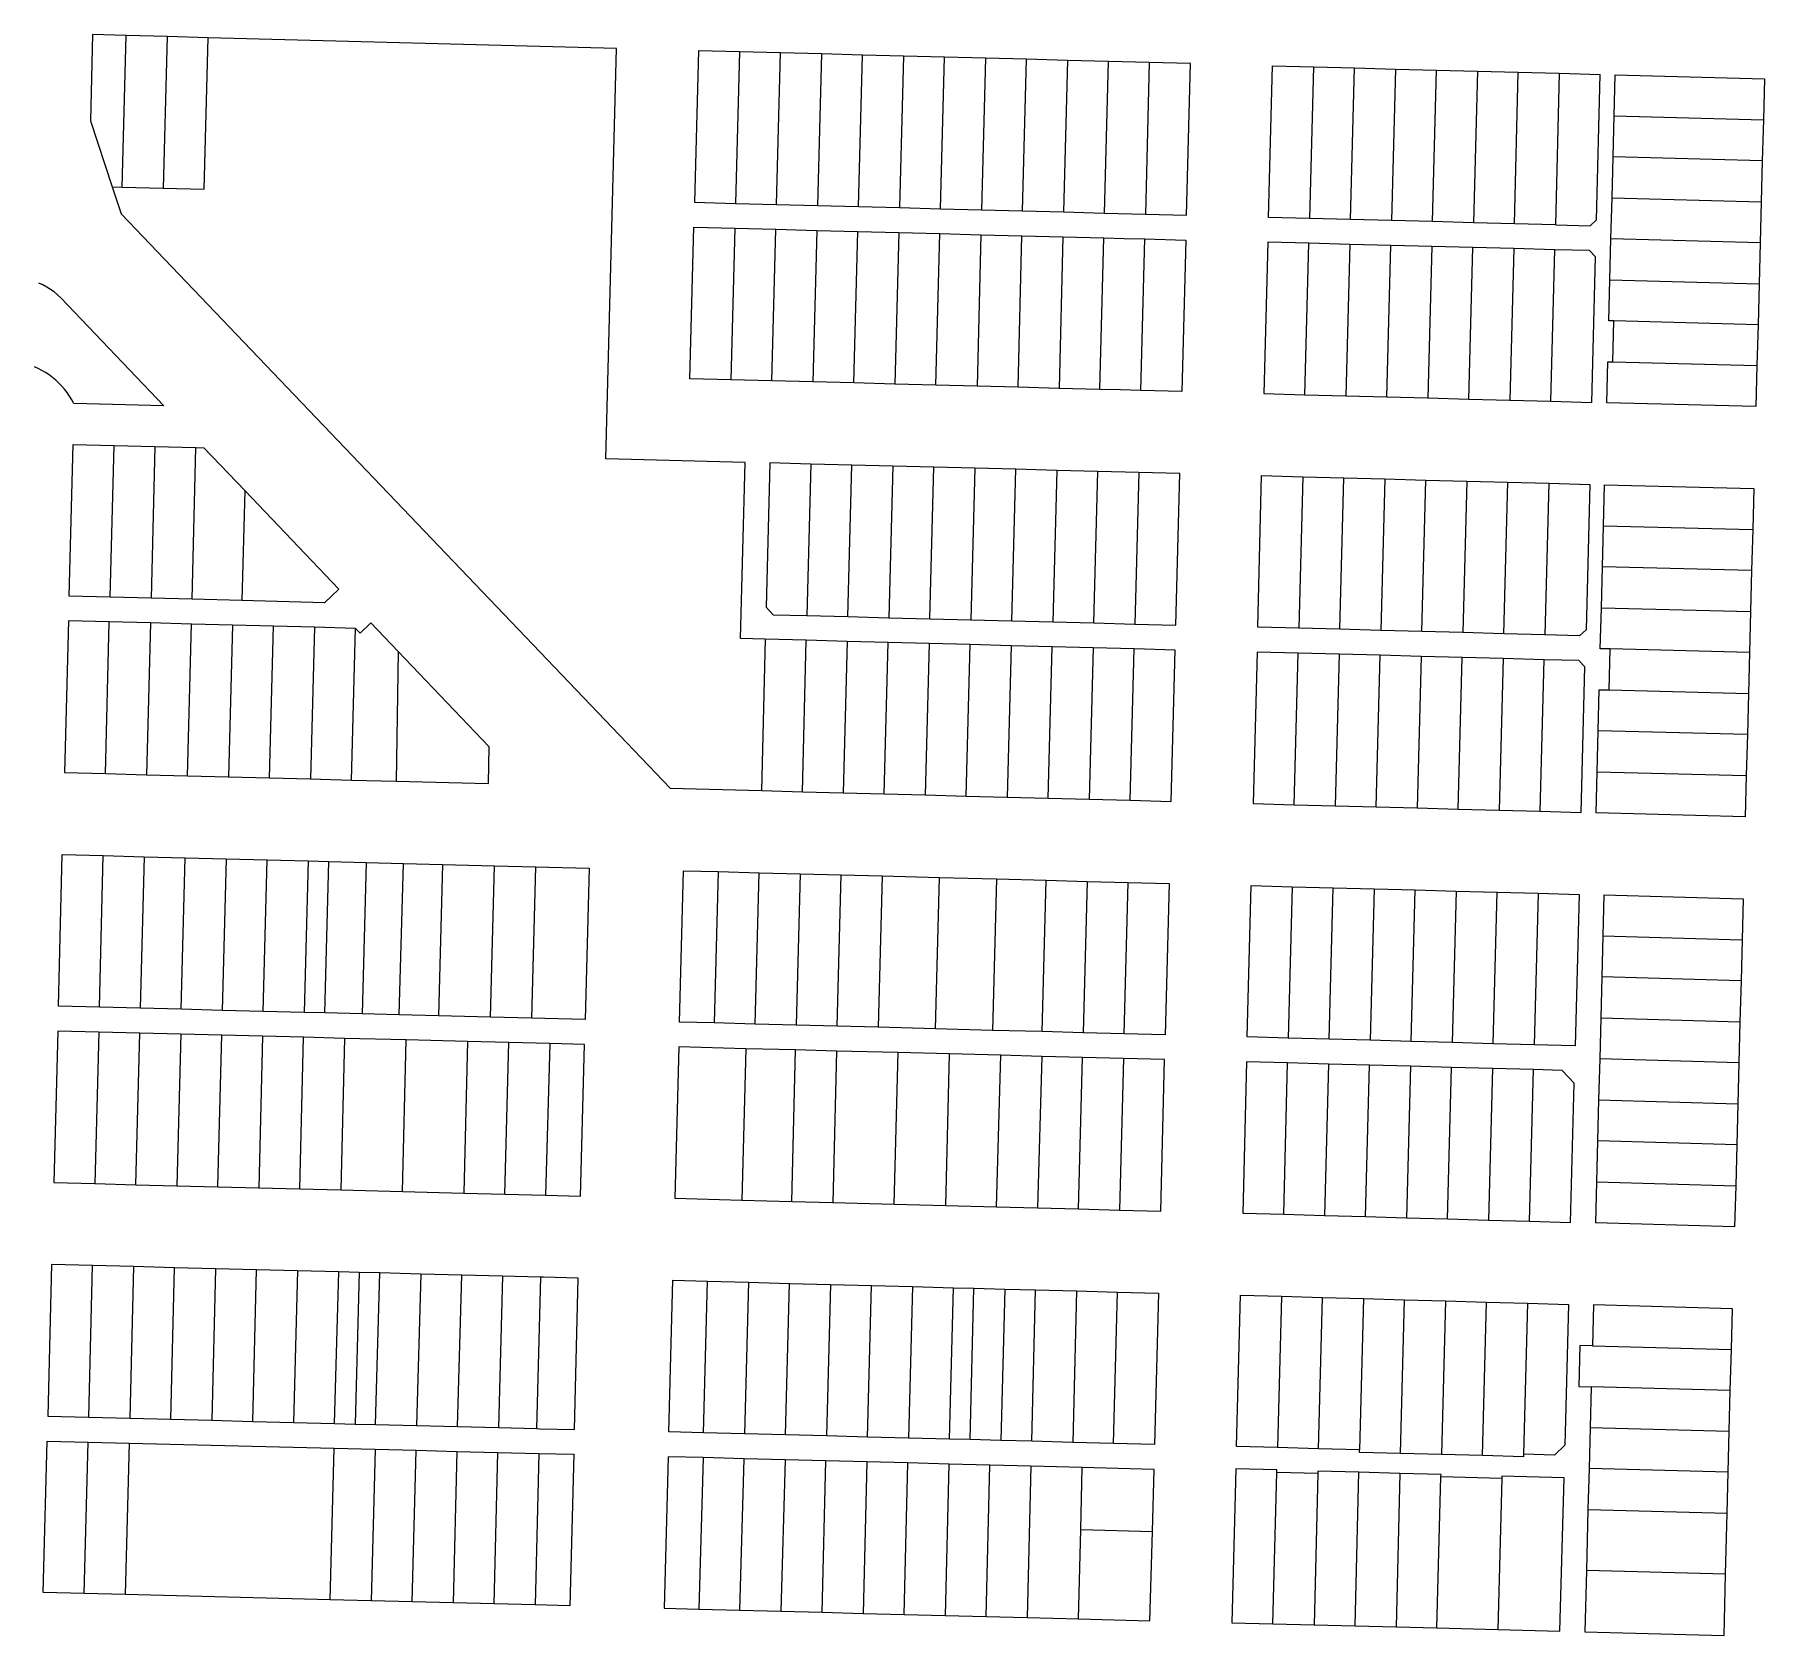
# Model space of a CAD drawing. Header units: inches. Extents: x 486468 to 494399, y 5455955 to 5460553.
# Drawn here: x 486467.9 to 486892.1, y 5456156.8 to 5456549.2 of the extents above; entities that cross this region are included whole.
import ezdxf

# ---------------------------------------------------------------- set-up
doc = ezdxf.new("R2010")
doc.units = ezdxf.units.IN
doc.header["$MEASUREMENT"] = 0
doc.layers.add('ParcelLines', color=10, linetype='Continuous')

msp = doc.modelspace()

# ---------------------------------------------------------------- linework, layer by layer
at = {"layer": 'ParcelLines', "color": 1}
for p, q in [((486482.122, 5456549.216), (486481.573, 5456528.115)), ((486490.373, 5456548.996), (486482.122, 5456549.216)), ((486489.373, 5456511.845), (486490.373, 5456548.996)), ((486500.423, 5456548.726), (486490.373, 5456548.996)), ((486510.474, 5456548.466), (486500.423, 5456548.726)), ((486509.475, 5456511.315), (486510.474, 5456548.466)), ((486610.624, 5456545.815), (486510.474, 5456548.466)), ((486608.025, 5456445.263), (486610.624, 5456545.815)), ((486630.722, 5456545.265), (486629.723, 5456508.115)), ((486640.772, 5456545.005), (486630.722, 5456545.265)), ((486650.821, 5456544.745), (486640.772, 5456545.005)), ((486649.872, 5456507.585), (486650.821, 5456544.745)), ((486660.87, 5456544.475), (486650.821, 5456544.745)), ((486670.92, 5456544.215), (486660.87, 5456544.475)), ((486669.97, 5456507.065), (486670.92, 5456544.215)), ((486680.969, 5456543.955), (486670.92, 5456544.215)), ((486691.018, 5456543.685), (486680.969, 5456543.955)), ((486701.068, 5456543.425), (486691.018, 5456543.685)), ((486711.117, 5456543.165), (486701.068, 5456543.425)), ((486710.168, 5456506.015), (486711.117, 5456543.165)), ((486721.166, 5456542.905), (486711.117, 5456543.165)), ((486731.216, 5456542.634), (486721.166, 5456542.905)), ((486741.265, 5456542.374), (486731.216, 5456542.634)), ((486751.364, 5456542.114), (486741.265, 5456542.374)), ((486750.365, 5456504.964), (486751.364, 5456542.114)), ((486770.464, 5456504.414), (486771.463, 5456541.564)), ((486771.463, 5456541.564), (486781.512, 5456541.304)), ((486781.512, 5456541.304), (486791.562, 5456541.044)), ((486791.562, 5456541.044), (486801.611, 5456540.774)), ((486801.611, 5456540.774), (486811.66, 5456540.514)), ((486810.711, 5456503.364), (486811.66, 5456540.514)), ((486811.66, 5456540.514), (486821.709, 5456540.254)), ((486821.709, 5456540.254), (486831.759, 5456539.984)), ((486831.759, 5456539.984), (486841.808, 5456539.724)), ((486841.808, 5456539.724), (486851.857, 5456539.464)), ((486850.958, 5456503.814), (486851.857, 5456539.464)), ((486855.247, 5456529.314), (486855.507, 5456539.364)), ((486855.507, 5456539.364), (486892.105, 5456538.413)), ((486892.105, 5456538.413), (486891.845, 5456528.363)), ((486481.573, 5456528.115), (486486.933, 5456511.915)), ((486854.998, 5456519.264), (486855.247, 5456529.314)), ((486891.845, 5456528.363), (486891.575, 5456518.313)), ((486854.738, 5456509.214), (486854.998, 5456519.264)), ((486891.575, 5456518.313), (486891.315, 5456508.263)), ((486486.933, 5456511.915), (486489.124, 5456505.315)), ((486486.933, 5456511.915), (486489.373, 5456511.845)), ((486489.373, 5456511.845), (486499.424, 5456511.585)), ((486499.424, 5456511.585), (486509.475, 5456511.315)), ((486629.723, 5456508.115), (486639.772, 5456507.855)), ((486639.772, 5456507.855), (486649.872, 5456507.585)), ((486649.872, 5456507.585), (486659.921, 5456507.325)), ((486659.921, 5456507.325), (486669.97, 5456507.065)), ((486669.97, 5456507.065), (486680.02, 5456506.805)), ((486680.02, 5456506.805), (486690.069, 5456506.535)), ((486854.478, 5456499.163), (486854.738, 5456509.214)), ((486891.315, 5456508.263), (486891.055, 5456498.213)), ((486489.124, 5456505.315), (486623.725, 5456364.462)), ((486690.069, 5456506.535), (486700.118, 5456506.275)), ((486700.118, 5456506.275), (486710.168, 5456506.015)), ((486710.168, 5456506.015), (486720.217, 5456505.755)), ((486720.217, 5456505.755), (486730.266, 5456505.484)), ((486730.266, 5456505.484), (486740.316, 5456505.224)), ((486740.316, 5456505.224), (486750.365, 5456504.964)), ((486780.513, 5456504.154), (486770.464, 5456504.414)), ((486790.562, 5456503.894), (486780.513, 5456504.154)), ((486800.661, 5456503.634), (486790.562, 5456503.894)), ((486810.711, 5456503.364), (486800.661, 5456503.634)), ((486820.76, 5456503.104), (486810.711, 5456503.364)), ((486830.809, 5456502.844), (486820.76, 5456503.104)), ((486840.859, 5456502.584), (486830.809, 5456502.844)), ((486840.859, 5456502.584), (486849.408, 5456502.364)), ((486850.958, 5456503.814), (486849.408, 5456502.364)), ((486628.624, 5456464.864), (486629.573, 5456502.015)), ((486629.573, 5456502.015), (486639.623, 5456501.755)), ((486639.623, 5456501.755), (486638.673, 5456464.604)), ((486639.623, 5456501.755), (486649.672, 5456501.485)), ((486649.672, 5456501.485), (486659.721, 5456501.225)), ((486659.721, 5456501.225), (486669.82, 5456500.965)), ((486668.821, 5456463.814), (486669.82, 5456500.965)), ((486669.82, 5456500.965), (486679.87, 5456500.705)), ((486679.87, 5456500.705), (486689.919, 5456500.435)), ((486688.92, 5456463.294), (486689.919, 5456500.435)), ((486689.919, 5456500.435), (486699.968, 5456500.175)), ((486699.968, 5456500.175), (486710.018, 5456499.915)), ((486709.068, 5456462.764), (486710.018, 5456499.915)), ((486710.018, 5456499.915), (486720.067, 5456499.655)), ((486720.067, 5456499.655), (486730.116, 5456499.384)), ((486740.166, 5456499.124), (486750.215, 5456498.864)), ((486750.215, 5456498.864), (486749.266, 5456461.713)), ((486770.314, 5456498.314), (486769.364, 5456461.213)), ((486780.363, 5456498.054), (486770.314, 5456498.314)), ((486854.218, 5456489.113), (486854.478, 5456499.163)), ((486779.414, 5456460.943), (486780.363, 5456498.054)), ((486790.412, 5456497.794), (486780.363, 5456498.054)), ((486790.412, 5456497.794), (486789.463, 5456460.673)), ((486800.462, 5456497.534), (486790.412, 5456497.794)), ((486799.512, 5456460.413), (486800.462, 5456497.534)), ((486810.561, 5456497.264), (486800.462, 5456497.534)), ((486810.561, 5456497.264), (486809.562, 5456460.143)), ((486820.61, 5456497.004), (486810.561, 5456497.264)), ((486819.611, 5456459.873), (486820.61, 5456497.004)), ((486830.66, 5456496.744), (486820.61, 5456497.004)), ((486840.709, 5456496.484), (486830.66, 5456496.744)), ((486849.208, 5456496.264), (486840.709, 5456496.484)), ((486850.708, 5456494.714), (486849.208, 5456496.264)), ((486849.809, 5456459.063), (486850.708, 5456494.714)), ((486891.055, 5456498.213), (486890.796, 5456488.163)), ((486853.958, 5456479.063), (486854.218, 5456489.113)), ((486854.218, 5456489.113), (486890.796, 5456488.163)), ((486890.796, 5456488.163), (486890.536, 5456478.113)), ((486474.323, 5456484.664), (486499.574, 5456458.214)), ((486855.208, 5456479.063), (486853.958, 5456479.063)), ((486854.908, 5456469.013), (486855.208, 5456479.063)), ((486890.536, 5456478.113), (486855.208, 5456479.063)), ((486890.536, 5456478.113), (486890.266, 5456468.063)), ((486853.458, 5456458.963), (486853.708, 5456469.013)), ((486853.708, 5456469.013), (486854.908, 5456469.013)), ((486638.673, 5456464.604), (486628.624, 5456464.864)), ((486648.723, 5456464.344), (486638.673, 5456464.604)), ((486890.266, 5456468.063), (486890.006, 5456458.013)), ((486658.772, 5456464.074), (486648.723, 5456464.344)), ((486668.821, 5456463.814), (486658.772, 5456464.074)), ((486678.871, 5456463.554), (486668.821, 5456463.814)), ((486688.92, 5456463.294), (486678.871, 5456463.554)), ((486699.019, 5456463.024), (486688.92, 5456463.294)), ((486709.068, 5456462.764), (486699.019, 5456463.024)), ((486719.118, 5456462.503), (486709.068, 5456462.764)), ((486729.167, 5456462.233), (486719.118, 5456462.503)), ((486749.266, 5456461.713), (486739.216, 5456461.973)), ((486769.364, 5456461.213), (486779.414, 5456460.943)), ((486779.414, 5456460.943), (486789.463, 5456460.673)), ((486789.463, 5456460.673), (486799.512, 5456460.413)), ((486799.512, 5456460.413), (486809.562, 5456460.143)), ((486809.562, 5456460.143), (486819.611, 5456459.873)), ((486499.574, 5456458.214), (486477.523, 5456458.814)), ((486819.611, 5456459.873), (486829.66, 5456459.603)), ((486829.66, 5456459.603), (486839.759, 5456459.333)), ((486839.759, 5456459.333), (486849.809, 5456459.063)), ((486890.006, 5456458.013), (486853.458, 5456458.963)), ((486476.374, 5456411.562), (486477.323, 5456448.763)), ((486477.323, 5456448.763), (486487.374, 5456448.493)), ((486487.374, 5456448.493), (486497.424, 5456448.224)), ((486497.424, 5456448.224), (486507.475, 5456447.964)), ((486507.475, 5456447.964), (486509.425, 5456447.914)), ((486509.425, 5456447.914), (486519.425, 5456437.443)), ((486642.123, 5456444.363), (486608.025, 5456445.263)), ((486640.973, 5456401.163), (486642.123, 5456444.363)), ((486648.223, 5456444.214), (486647.272, 5456408.891)), ((486658.272, 5456443.954), (486648.223, 5456444.214)), ((486668.322, 5456443.694), (486658.272, 5456443.954)), ((486678.371, 5456443.434), (486668.322, 5456443.694)), ((486688.42, 5456443.174), (486678.371, 5456443.434)), ((486698.47, 5456442.914), (486688.42, 5456443.174)), ((486698.47, 5456442.914), (486697.519, 5456405.762)), ((486708.519, 5456442.653), (486698.47, 5456442.914)), ((486718.568, 5456442.393), (486708.519, 5456442.653)), ((486728.617, 5456442.133), (486718.568, 5456442.393)), ((486738.667, 5456441.873), (486728.617, 5456442.133)), ((486748.716, 5456441.613), (486738.667, 5456441.873)), ((486747.766, 5456404.462), (486748.716, 5456441.613)), ((486767.864, 5456403.962), (486768.815, 5456441.113)), ((486768.815, 5456441.113), (486778.914, 5456440.843)), ((486778.914, 5456440.843), (486788.963, 5456440.573)), ((486788.963, 5456440.573), (486799.013, 5456440.303)), ((486799.013, 5456440.303), (486798.012, 5456403.163)), ((486799.013, 5456440.303), (486809.062, 5456440.033)), ((486809.062, 5456440.033), (486819.111, 5456439.773)), ((486819.111, 5456439.773), (486829.16, 5456439.503)), ((486828.21, 5456402.363), (486829.16, 5456439.503)), ((486829.16, 5456439.503), (486839.21, 5456439.233)), ((486839.21, 5456439.233), (486838.259, 5456402.092)), ((486839.21, 5456439.233), (486849.259, 5456438.962)), ((486849.259, 5456438.962), (486848.359, 5456403.312)), ((486519.425, 5456437.443), (486542.477, 5456413.312)), ((486852.649, 5456428.812), (486852.909, 5456438.862)), ((486852.909, 5456438.862), (486889.506, 5456437.912)), ((486889.506, 5456437.912), (486889.236, 5456427.862)), ((486852.379, 5456418.762), (486852.649, 5456428.812)), ((486889.236, 5456427.862), (486888.977, 5456417.812)), ((486852.118, 5456408.712), (486852.379, 5456418.762)), ((486888.977, 5456417.812), (486888.716, 5456407.762)), ((486486.424, 5456411.303), (486476.374, 5456411.562)), ((486496.475, 5456411.052), (486486.424, 5456411.303)), ((486506.525, 5456410.792), (486496.475, 5456411.052)), ((486518.726, 5456410.482), (486506.525, 5456410.792)), ((486538.977, 5456409.962), (486518.726, 5456410.482)), ((486542.477, 5456413.312), (486538.977, 5456409.962)), ((486476.174, 5456405.512), (486475.224, 5456368.311)), ((486486.224, 5456405.251), (486476.174, 5456405.512)), ((486496.325, 5456404.982), (486486.224, 5456405.251)), ((486506.375, 5456404.712), (486496.325, 5456404.982)), ((486550.378, 5456405.012), (486547.728, 5456402.462)), ((486557.078, 5456398.002), (486550.378, 5456405.012)), ((486647.272, 5456408.891), (486649.051, 5456407.016)), ((486649.051, 5456407.016), (486657.272, 5456406.803)), ((486657.272, 5456406.803), (486667.321, 5456406.543)), ((486667.321, 5456406.543), (486677.421, 5456406.283)), ((486677.421, 5456406.283), (486687.47, 5456406.023)), ((486687.47, 5456406.023), (486697.519, 5456405.762)), ((486697.519, 5456405.762), (486707.569, 5456405.502)), ((486707.569, 5456405.502), (486717.618, 5456405.242)), ((486717.618, 5456405.242), (486727.667, 5456404.982)), ((486727.667, 5456404.982), (486737.716, 5456404.722)), ((486851.858, 5456398.662), (486852.118, 5456408.712)), ((486888.716, 5456407.762), (486888.456, 5456397.712)), ((486505.376, 5456367.531), (486506.375, 5456404.712)), ((486516.426, 5456404.452), (486506.375, 5456404.712)), ((486516.426, 5456404.452), (486515.427, 5456367.271)), ((486526.477, 5456404.192), (486516.426, 5456404.452)), ((486525.477, 5456367.011), (486526.477, 5456404.192)), ((486536.527, 5456403.922), (486526.477, 5456404.192)), ((486546.578, 5456403.662), (486536.527, 5456403.922)), ((486545.578, 5456366.481), (486546.578, 5456403.662)), ((486547.728, 5456402.462), (486546.578, 5456403.662)), ((486647.073, 5456401.003), (486640.973, 5456401.163)), ((486647.073, 5456401.003), (486646.124, 5456363.882)), ((486657.122, 5456400.743), (486647.073, 5456401.003)), ((486667.171, 5456400.473), (486657.122, 5456400.743)), ((486737.716, 5456404.722), (486747.766, 5456404.462)), ((486777.914, 5456403.692), (486767.864, 5456403.962)), ((486787.963, 5456403.433), (486777.914, 5456403.692)), ((486798.012, 5456403.163), (486787.963, 5456403.433)), ((486808.062, 5456402.893), (486798.012, 5456403.163)), ((486818.161, 5456402.623), (486808.062, 5456402.893)), ((486828.21, 5456402.363), (486818.161, 5456402.623)), ((486838.259, 5456402.092), (486828.21, 5456402.363)), ((486846.759, 5456401.862), (486838.259, 5456402.092)), ((486848.359, 5456403.312), (486846.759, 5456401.862)), ((486579.378, 5456374.662), (486557.078, 5456398.002)), ((486677.221, 5456400.213), (486667.171, 5456400.473)), ((486676.272, 5456363.091), (486677.221, 5456400.213)), ((486687.27, 5456399.942), (486677.221, 5456400.213)), ((486687.27, 5456399.942), (486686.321, 5456362.831)), ((486697.319, 5456399.682), (486687.27, 5456399.942)), ((486696.37, 5456362.571), (486697.319, 5456399.682)), ((486707.419, 5456399.412), (486697.319, 5456399.682)), ((486707.419, 5456399.412), (486706.419, 5456362.311)), ((486717.468, 5456399.152), (486707.419, 5456399.412)), ((486716.469, 5456362.051), (486717.468, 5456399.152)), ((486727.517, 5456398.892), (486717.468, 5456399.152)), ((486727.517, 5456398.892), (486726.518, 5456361.781)), ((486737.567, 5456398.622), (486727.517, 5456398.892)), ((486736.567, 5456361.522), (486737.567, 5456398.622)), ((486747.616, 5456398.362), (486737.567, 5456398.622)), ((486746.617, 5456361.262), (486747.616, 5456398.362)), ((486767.714, 5456397.862), (486766.715, 5456360.712)), ((486777.764, 5456397.592), (486767.714, 5456397.862)), ((486787.813, 5456397.332), (486777.764, 5456397.592)), ((486797.862, 5456397.062), (486787.813, 5456397.332)), ((486807.912, 5456396.793), (486797.862, 5456397.062)), ((486817.961, 5456396.523), (486807.912, 5456396.793)), ((486828.06, 5456396.253), (486817.961, 5456396.523)), ((486854.308, 5456398.612), (486851.858, 5456398.662)), ((486854.058, 5456388.562), (486854.308, 5456398.612)), ((486888.456, 5456397.712), (486854.308, 5456398.612)), ((486888.456, 5456397.712), (486888.196, 5456387.662)), ((486838.109, 5456395.992), (486828.06, 5456396.253)), ((486837.11, 5456358.831), (486838.109, 5456395.992)), ((486846.609, 5456395.762), (486838.109, 5456395.992)), ((486848.109, 5456394.212), (486846.609, 5456395.762)), ((486847.159, 5456358.561), (486848.109, 5456394.212)), ((486851.359, 5456378.562), (486851.609, 5456388.612)), ((486851.609, 5456388.612), (486854.058, 5456388.562)), ((486854.058, 5456388.562), (486888.196, 5456387.662)), ((486888.196, 5456387.662), (486887.926, 5456377.612)), ((486851.109, 5456368.511), (486851.359, 5456378.562)), ((486887.926, 5456377.612), (486887.666, 5456367.562)), ((486579.178, 5456365.611), (486579.378, 5456374.662)), ((486475.224, 5456368.311), (486485.275, 5456368.051)), ((486485.275, 5456368.051), (486495.325, 5456367.791)), ((486495.325, 5456367.791), (486505.376, 5456367.531)), ((486505.376, 5456367.531), (486515.427, 5456367.271)), ((486515.427, 5456367.271), (486525.477, 5456367.011)), ((486525.477, 5456367.011), (486535.528, 5456366.751)), ((486850.859, 5456358.461), (486851.109, 5456368.511)), ((486887.666, 5456367.562), (486887.407, 5456357.462)), ((486535.528, 5456366.751), (486545.578, 5456366.481)), ((486545.578, 5456366.481), (486556.579, 5456366.201)), ((486556.579, 5456366.201), (486579.178, 5456365.611)), ((486623.725, 5456364.462), (486646.124, 5456363.882)), ((486646.124, 5456363.882), (486656.173, 5456363.622)), ((486656.173, 5456363.622), (486666.222, 5456363.362)), ((486666.222, 5456363.362), (486676.272, 5456363.091)), ((486676.272, 5456363.091), (486686.321, 5456362.831)), ((486686.321, 5456362.831), (486696.37, 5456362.571)), ((486696.37, 5456362.571), (486706.419, 5456362.311)), ((486706.419, 5456362.311), (486716.469, 5456362.051)), ((486716.469, 5456362.051), (486726.518, 5456361.781)), ((486726.518, 5456361.781), (486736.567, 5456361.522)), ((486736.567, 5456361.522), (486746.617, 5456361.262)), ((486766.715, 5456360.712), (486776.764, 5456360.442)), ((486776.764, 5456360.442), (486786.864, 5456360.172)), ((486786.864, 5456360.172), (486796.913, 5456359.902)), ((486796.913, 5456359.902), (486806.962, 5456359.632)), ((486806.962, 5456359.632), (486817.012, 5456359.372)), ((486817.012, 5456359.372), (486827.061, 5456359.102)), ((486827.061, 5456359.102), (486837.11, 5456358.831)), ((486837.11, 5456358.831), (486847.159, 5456358.561)), ((486887.407, 5456357.462), (486850.859, 5456358.461)), ((486473.724, 5456311.059), (486474.674, 5456348.21)), ((486474.674, 5456348.21), (486484.724, 5456347.95)), ((486484.724, 5456347.95), (486494.775, 5456347.69)), ((486494.775, 5456347.69), (486504.825, 5456347.43)), ((486504.825, 5456347.43), (486514.876, 5456347.17)), ((486514.876, 5456347.17), (486524.927, 5456346.911)), ((486523.977, 5456309.78), (486524.927, 5456346.911)), ((486524.927, 5456346.911), (486535.027, 5456346.651)), ((486535.027, 5456346.651), (486534.028, 5456309.52)), ((486535.027, 5456346.651), (486540.027, 5456346.521)), ((486540.027, 5456346.521), (486549.179, 5456346.281)), ((486549.179, 5456346.281), (486558.33, 5456346.041)), ((486558.33, 5456346.041), (486567.93, 5456345.791)), ((486567.93, 5456345.791), (486580.679, 5456345.461)), ((486579.729, 5456308.35), (486580.679, 5456345.461)), ((486580.679, 5456345.461), (486590.728, 5456345.201)), ((486590.728, 5456345.201), (486589.778, 5456308.09)), ((486590.728, 5456345.201), (486603.877, 5456344.861)), ((486603.877, 5456344.861), (486602.877, 5456307.76)), ((486626.025, 5456307.161), (486627.025, 5456344.261)), ((486627.025, 5456344.261), (486635.525, 5456344.031)), ((486635.525, 5456344.031), (486645.574, 5456343.762)), ((486644.624, 5456306.67), (486645.574, 5456343.762)), ((486645.574, 5456343.762), (486655.623, 5456343.502)), ((486655.623, 5456343.502), (486654.673, 5456306.41)), ((486655.623, 5456343.502), (486665.723, 5456343.231)), ((486665.723, 5456343.231), (486675.772, 5456342.971)), ((486675.772, 5456342.971), (486689.771, 5456342.601)), ((486689.771, 5456342.601), (486703.77, 5456342.231)), ((486703.77, 5456342.231), (486702.82, 5456305.13)), ((486703.77, 5456342.231), (486715.969, 5456341.911)), ((486715.02, 5456304.81), (486715.969, 5456341.911)), ((486715.969, 5456341.911), (486726.018, 5456341.641)), ((486726.018, 5456341.641), (486736.068, 5456341.381)), ((486736.068, 5456341.381), (486746.117, 5456341.111)), ((486746.117, 5456341.111), (486745.168, 5456304.011)), ((486765.266, 5456303.511), (486766.215, 5456340.611)), ((486766.215, 5456340.611), (486776.315, 5456340.342)), ((486776.315, 5456340.342), (486786.364, 5456340.072)), ((486786.364, 5456340.072), (486796.413, 5456339.802)), ((486796.413, 5456339.802), (486795.414, 5456302.691)), ((486796.413, 5456339.802), (486806.463, 5456339.532)), ((486806.463, 5456339.532), (486816.512, 5456339.272)), ((486816.512, 5456339.272), (486826.561, 5456339.001)), ((486825.612, 5456301.86), (486826.561, 5456339.001)), ((486826.561, 5456339.001), (486836.61, 5456338.731)), ((486836.61, 5456338.731), (486846.66, 5456338.461)), ((486846.66, 5456338.461), (486845.71, 5456301.311)), ((486852.759, 5456338.311), (486852.499, 5456328.261)), ((486852.759, 5456338.311), (486886.907, 5456337.361)), ((486886.907, 5456337.361), (486886.637, 5456327.311)), ((486852.499, 5456328.261), (486852.23, 5456318.211)), ((486886.637, 5456327.311), (486886.377, 5456317.261)), ((486852.23, 5456318.211), (486851.97, 5456308.161)), ((486886.377, 5456317.261), (486886.117, 5456307.211)), ((486483.775, 5456310.799), (486473.724, 5456311.059)), ((486493.825, 5456310.549), (486483.775, 5456310.799)), ((486503.876, 5456310.29), (486493.825, 5456310.549)), ((486513.927, 5456310.03), (486503.876, 5456310.29)), ((486523.977, 5456309.78), (486513.927, 5456310.03)), ((486534.028, 5456309.52), (486523.977, 5456309.78)), ((486539.078, 5456309.39), (486534.028, 5456309.52)), ((486548.229, 5456309.16), (486539.078, 5456309.39)), ((486557.329, 5456308.92), (486548.229, 5456309.16)), ((486566.929, 5456308.68), (486557.329, 5456308.92)), ((486579.729, 5456308.35), (486566.929, 5456308.68)), ((486589.778, 5456308.09), (486579.729, 5456308.35)), ((486602.877, 5456307.76), (486589.778, 5456308.09)), ((486851.97, 5456308.161), (486851.71, 5456298.111)), ((486473.574, 5456304.959), (486472.575, 5456267.808)), ((486483.625, 5456304.699), (486473.574, 5456304.959)), ((486493.676, 5456304.449), (486483.625, 5456304.699)), ((486503.726, 5456304.189), (486493.676, 5456304.449)), ((486513.777, 5456303.93), (486503.726, 5456304.189)), ((486523.827, 5456303.68), (486513.777, 5456303.93)), ((486533.878, 5456303.42), (486523.827, 5456303.68)), ((486543.929, 5456303.16), (486533.878, 5456303.42)), ((486543.929, 5456303.16), (486542.979, 5456266.009)), ((486559.029, 5456302.78), (486543.929, 5456303.16)), ((486634.575, 5456306.931), (486626.025, 5456307.161)), ((486644.624, 5456306.67), (486634.575, 5456306.931)), ((486654.673, 5456306.41), (486644.624, 5456306.67)), ((486664.722, 5456306.14), (486654.673, 5456306.41)), ((486674.772, 5456305.87), (486664.722, 5456306.14)), ((486688.821, 5456305.5), (486674.772, 5456305.87)), ((486702.82, 5456305.13), (486688.821, 5456305.5)), ((486715.02, 5456304.81), (486702.82, 5456305.13)), ((486725.069, 5456304.551), (486715.02, 5456304.81)), ((486735.118, 5456304.281), (486725.069, 5456304.551)), ((486745.168, 5456304.011), (486735.118, 5456304.281)), ((486775.315, 5456303.241), (486765.266, 5456303.511)), ((486785.365, 5456302.961), (486775.315, 5456303.241)), ((486886.117, 5456307.211), (486885.857, 5456297.161)), ((486574.079, 5456302.4), (486559.029, 5456302.78)), ((486584.178, 5456302.14), (486574.079, 5456302.4)), ((486594.228, 5456301.88), (486584.178, 5456302.14)), ((486602.727, 5456301.66), (486594.228, 5456301.88)), ((486601.778, 5456264.509), (486602.727, 5456301.66)), ((486625.875, 5456301.061), (486624.926, 5456263.959)), ((486642.324, 5456300.63), (486625.875, 5456301.061)), ((486654.523, 5456300.31), (486642.324, 5456300.63)), ((486653.574, 5456263.209), (486654.523, 5456300.31)), ((486664.573, 5456300.05), (486654.523, 5456300.31)), ((486664.573, 5456300.05), (486663.623, 5456262.939)), ((486679.671, 5456299.66), (486664.573, 5456300.05)), ((486678.672, 5456262.539), (486679.671, 5456299.66)), ((486692.221, 5456299.34), (486679.671, 5456299.66)), ((486704.82, 5456299.01), (486692.221, 5456299.34)), ((486703.82, 5456261.87), (486704.82, 5456299.01)), ((486714.869, 5456298.74), (486704.82, 5456299.01)), ((486795.414, 5456302.691), (486785.365, 5456302.961)), ((486805.463, 5456302.411), (486795.414, 5456302.691)), ((486815.562, 5456302.13), (486805.463, 5456302.411)), ((486825.612, 5456301.86), (486815.562, 5456302.13)), ((486835.661, 5456301.581), (486825.612, 5456301.86)), ((486845.71, 5456301.311), (486835.661, 5456301.581)), ((486724.918, 5456298.48), (486714.869, 5456298.74)), ((486734.968, 5456298.221), (486724.918, 5456298.48)), ((486745.018, 5456297.961), (486734.968, 5456298.221)), ((486744.067, 5456260.81), (486745.018, 5456297.961)), ((486765.116, 5456297.411), (486764.166, 5456260.31)), ((486775.166, 5456297.131), (486765.116, 5456297.411)), ((486785.215, 5456296.861), (486775.166, 5456297.131)), ((486795.264, 5456296.591), (486785.215, 5456296.861)), ((486805.313, 5456296.321), (486795.264, 5456296.591)), ((486815.363, 5456296.05), (486805.313, 5456296.321)), ((486825.462, 5456295.77), (486815.363, 5456296.05)), ((486835.511, 5456295.5), (486825.462, 5456295.77)), ((486842.511, 5456295.311), (486835.511, 5456295.5)), ((486845.46, 5456292.161), (486842.511, 5456295.311)), ((486851.71, 5456298.111), (486851.45, 5456288.061)), ((486885.857, 5456297.161), (486851.71, 5456298.111)), ((486885.857, 5456297.161), (486885.588, 5456287.111)), ((486844.561, 5456258.06), (486845.46, 5456292.161)), ((486851.45, 5456288.061), (486851.18, 5456278.01)), ((486885.588, 5456287.111), (486885.328, 5456277.061)), ((486851.18, 5456278.01), (486850.92, 5456267.96)), ((486885.328, 5456277.061), (486885.068, 5456267.011)), ((486472.575, 5456267.808), (486482.676, 5456267.548)), ((486482.676, 5456267.548), (486492.726, 5456267.289)), ((486492.726, 5456267.289), (486502.777, 5456267.039)), ((486502.777, 5456267.039), (486512.827, 5456266.779)), ((486512.827, 5456266.779), (486522.878, 5456266.529)), ((486522.878, 5456266.529), (486532.929, 5456266.269)), ((486532.929, 5456266.269), (486542.979, 5456266.009)), ((486542.979, 5456266.009), (486558.08, 5456265.629)), ((486558.08, 5456265.629), (486573.13, 5456265.249)), ((486573.13, 5456265.249), (486583.179, 5456264.989)), ((486583.179, 5456264.989), (486593.228, 5456264.729)), ((486850.92, 5456267.96), (486850.661, 5456257.91)), ((486885.068, 5456267.011), (486884.808, 5456256.961)), ((486593.228, 5456264.729), (486601.778, 5456264.509)), ((486624.926, 5456263.959), (486641.375, 5456263.529)), ((486641.375, 5456263.529), (486653.574, 5456263.209)), ((486653.574, 5456263.209), (486663.623, 5456262.939)), ((486663.623, 5456262.939), (486678.672, 5456262.539)), ((486678.672, 5456262.539), (486691.271, 5456262.209)), ((486691.271, 5456262.209), (486703.82, 5456261.87)), ((486703.82, 5456261.87), (486713.87, 5456261.61)), ((486713.87, 5456261.61), (486723.919, 5456261.35)), ((486723.919, 5456261.35), (486733.968, 5456261.08)), ((486733.968, 5456261.08), (486744.067, 5456260.81)), ((486764.166, 5456260.31), (486774.215, 5456260.03)), ((486774.215, 5456260.03), (486784.264, 5456259.75)), ((486784.264, 5456259.75), (486794.314, 5456259.471)), ((486794.314, 5456259.471), (486804.363, 5456259.18)), ((486804.363, 5456259.18), (486814.412, 5456258.9)), ((486814.412, 5456258.9), (486824.461, 5456258.62)), ((486824.461, 5456258.62), (486834.512, 5456258.34)), ((486834.512, 5456258.34), (486844.561, 5456258.06)), ((486884.808, 5456256.961), (486850.661, 5456257.91)), ((486472.074, 5456247.708), (486471.125, 5456210.557)), ((486482.125, 5456247.448), (486472.074, 5456247.708)), ((486492.176, 5456247.198), (486482.125, 5456247.448)), ((486502.226, 5456246.938), (486492.176, 5456247.198)), ((486512.277, 5456246.678), (486502.226, 5456246.938)), ((486522.328, 5456246.428), (486512.277, 5456246.678)), ((486532.379, 5456246.168), (486522.328, 5456246.428)), ((486542.48, 5456245.908), (486532.379, 5456246.168)), ((486541.479, 5456208.758), (486542.48, 5456245.908)), ((486547.48, 5456245.779), (486542.48, 5456245.908)), ((486552.53, 5456245.649), (486547.48, 5456245.779)), ((486551.53, 5456208.508), (486552.53, 5456245.649)), ((486562.581, 5456245.399), (486552.53, 5456245.649)), ((486562.581, 5456245.399), (486561.581, 5456208.258)), ((486572.63, 5456245.139), (486562.581, 5456245.399)), ((486582.68, 5456244.879), (486572.63, 5456245.139)), ((486591.969, 5456244.649), (486582.68, 5456244.879)), ((486591.969, 5456244.649), (486590.969, 5456207.497)), ((486600.278, 5456207.257), (486601.228, 5456244.408)), ((486623.426, 5456206.708), (486624.377, 5456243.858)), ((486624.377, 5456243.858), (486632.926, 5456243.628)), ((486632.926, 5456243.628), (486642.975, 5456243.369)), ((486642.975, 5456243.369), (486653.024, 5456243.099)), ((486652.075, 5456205.958), (486653.024, 5456243.099)), ((486653.024, 5456243.099), (486663.074, 5456242.829)), ((486663.074, 5456242.829), (486673.123, 5456242.569)), ((486673.123, 5456242.569), (486683.222, 5456242.299)), ((486683.222, 5456242.299), (486682.223, 5456205.178)), ((486683.222, 5456242.299), (486693.271, 5456242.039)), ((486692.272, 5456204.918), (486693.271, 5456242.039)), ((486693.271, 5456242.039), (486698.271, 5456241.909)), ((486697.322, 5456204.789), (486698.271, 5456241.909)), ((486698.271, 5456241.909), (486705.821, 5456241.709)), ((486705.821, 5456241.709), (486713.37, 5456241.509)), ((486713.37, 5456241.509), (486723.419, 5456241.239)), ((486723.419, 5456241.239), (486722.47, 5456204.129)), ((486723.419, 5456241.239), (486733.469, 5456240.98)), ((486732.519, 5456203.869), (486733.469, 5456240.98)), ((486733.469, 5456240.98), (486743.518, 5456240.71)), ((486743.518, 5456240.71), (486742.568, 5456203.609)), ((486762.667, 5456203.109), (486763.616, 5456240.21)), ((486763.616, 5456240.21), (486773.666, 5456239.93)), ((486773.666, 5456239.93), (486783.715, 5456239.65)), ((486782.765, 5456202.58), (486783.715, 5456239.65)), ((486783.715, 5456239.65), (486793.764, 5456239.37)), ((486793.764, 5456239.37), (486803.863, 5456239.079)), ((486803.863, 5456239.079), (486813.913, 5456238.8)), ((486813.913, 5456238.8), (486823.962, 5456238.52)), ((486823.962, 5456238.52), (486834.011, 5456238.24)), ((486834.011, 5456238.24), (486833.062, 5456201.209)), ((486834.011, 5456238.24), (486844.06, 5456237.96)), ((486844.06, 5456237.96), (486843.161, 5456203.409)), ((486850.16, 5456237.81), (486849.91, 5456227.76)), ((486884.258, 5456236.86), (486850.16, 5456237.81)), ((486883.998, 5456226.86), (486884.258, 5456236.86)), ((486846.86, 5456227.86), (486846.56, 5456217.86)), ((486849.91, 5456227.76), (486846.86, 5456227.86)), ((486849.91, 5456227.76), (486883.998, 5456226.86)), ((486883.748, 5456216.86), (486883.998, 5456226.86)), ((486846.56, 5456217.86), (486849.61, 5456217.76)), ((486849.61, 5456217.76), (486849.35, 5456207.76)), ((486883.748, 5456216.86), (486849.61, 5456217.76)), ((486883.488, 5456206.86), (486883.748, 5456216.86)), ((486471.125, 5456210.557), (486481.176, 5456210.297)), ((486481.176, 5456210.297), (486491.226, 5456210.047)), ((486491.226, 5456210.047), (486501.277, 5456209.787)), ((486501.277, 5456209.787), (486511.327, 5456209.537)), ((486511.327, 5456209.537), (486521.378, 5456209.277)), ((486521.378, 5456209.277), (486531.429, 5456209.018)), ((486531.429, 5456209.018), (486541.479, 5456208.758)), ((486541.479, 5456208.758), (486546.53, 5456208.628)), ((486546.53, 5456208.628), (486551.53, 5456208.508)), ((486551.53, 5456208.508), (486561.581, 5456208.258)), ((486561.581, 5456208.258), (486571.63, 5456207.998)), ((486571.63, 5456207.998), (486581.679, 5456207.737)), ((486581.679, 5456207.737), (486590.969, 5456207.497)), ((486631.976, 5456206.488), (486623.426, 5456206.708)), ((486642.025, 5456206.228), (486631.976, 5456206.488)), ((486652.075, 5456205.958), (486642.025, 5456206.228)), ((486662.124, 5456205.698), (486652.075, 5456205.958)), ((486672.174, 5456205.438), (486662.124, 5456205.698)), ((486849.35, 5456207.76), (486849.091, 5456197.759)), ((486883.228, 5456196.81), (486883.488, 5456206.86)), ((486469.975, 5456167.306), (486470.975, 5456204.457)), ((486470.975, 5456204.457), (486481.026, 5456204.207)), ((486480.026, 5456167.056), (486481.026, 5456204.207)), ((486481.026, 5456204.207), (486491.076, 5456203.947)), ((486491.076, 5456203.947), (486490.127, 5456166.806)), ((486491.076, 5456203.947), (486541.329, 5456202.687)), ((486541.329, 5456202.687), (486551.38, 5456202.438)), ((486551.38, 5456202.438), (486561.431, 5456202.178)), ((486561.431, 5456202.178), (486571.48, 5456201.927)), ((486571.48, 5456201.927), (486581.53, 5456201.667)), ((486581.53, 5456201.667), (486591.579, 5456201.417)), ((486591.579, 5456201.417), (486600.128, 5456201.207)), ((486682.223, 5456205.178), (486672.174, 5456205.438)), ((486692.272, 5456204.918), (486682.223, 5456205.178)), ((486697.322, 5456204.789), (486692.272, 5456204.918)), ((486704.871, 5456204.589), (486697.322, 5456204.789)), ((486712.421, 5456204.389), (486704.871, 5456204.589)), ((486722.47, 5456204.129), (486712.421, 5456204.389)), ((486732.519, 5456203.869), (486722.47, 5456204.129)), ((486742.568, 5456203.609), (486732.519, 5456203.869)), ((486772.716, 5456202.84), (486762.667, 5456203.109)), ((486782.765, 5456202.58), (486772.716, 5456202.84)), ((486792.815, 5456202.309), (486782.765, 5456202.58)), ((486792.815, 5456201.659), (486792.815, 5456202.309)), ((486802.864, 5456201.399), (486792.815, 5456201.659)), ((486812.913, 5456201.139), (486802.864, 5456201.399)), ((486843.161, 5456203.409), (486840.661, 5456201.009)), ((486600.128, 5456201.207), (486599.179, 5456164.057)), ((486623.276, 5456200.607), (486622.327, 5456163.457)), ((486631.826, 5456200.388), (486623.276, 5456200.607)), ((486641.875, 5456200.118), (486631.826, 5456200.388)), ((486640.876, 5456162.977), (486641.875, 5456200.118)), ((486651.924, 5456199.858), (486641.875, 5456200.118)), ((486651.924, 5456199.858), (486650.925, 5456162.727)), ((486661.974, 5456199.598), (486651.924, 5456199.858)), ((486661.024, 5456162.467), (486661.974, 5456199.598)), ((486672.024, 5456199.338), (486661.974, 5456199.598)), ((486672.024, 5456199.338), (486671.073, 5456162.208)), ((486682.073, 5456199.078), (486672.024, 5456199.338)), ((486692.122, 5456198.818), (486682.073, 5456199.078)), ((486702.172, 5456198.558), (486692.122, 5456198.818)), ((486712.221, 5456198.299), (486702.172, 5456198.558)), ((486712.221, 5456198.299), (486711.271, 5456161.178)), ((486724.82, 5456197.969), (486712.221, 5456198.299)), ((486742.419, 5456197.509), (486724.82, 5456197.969)), ((486742.009, 5456182.309), (486742.419, 5456197.509)), ((486762.517, 5456197.609), (486761.517, 5456159.909)), ((486772.566, 5456197.359), (486762.517, 5456197.609)), ((486772.566, 5456196.709), (486772.566, 5456197.359)), ((486822.962, 5456200.869), (486812.913, 5456201.139)), ((486833.012, 5456200.609), (486822.962, 5456200.869)), ((486833.062, 5456201.209), (486833.012, 5456200.609)), ((486840.661, 5456201.009), (486833.062, 5456201.209)), ((486849.091, 5456197.759), (486848.831, 5456187.709)), ((486771.567, 5456159.659), (486772.566, 5456196.709)), ((486782.616, 5456196.459), (486772.566, 5456196.709)), ((486782.616, 5456197.059), (486782.616, 5456196.459)), ((486792.665, 5456196.789), (486782.616, 5456197.059)), ((486791.715, 5456159.138), (486792.665, 5456196.789)), ((486802.714, 5456196.529), (486792.665, 5456196.789)), ((486802.714, 5456196.529), (486801.764, 5456158.878)), ((486812.813, 5456196.259), (486802.714, 5456196.529)), ((486811.814, 5456158.629), (486812.763, 5456195.659)), ((486812.763, 5456195.659), (486812.813, 5456196.259)), ((486827.712, 5456195.259), (486812.763, 5456195.659)), ((486827.712, 5456195.859), (486827.712, 5456195.259)), ((486842.961, 5456195.459), (486827.712, 5456195.859)), ((486841.961, 5456157.859), (486842.961, 5456195.459)), ((486882.968, 5456186.81), (486883.228, 5456196.81)), ((486848.831, 5456187.709), (486848.451, 5456172.709)), ((486882.588, 5456171.81), (486882.968, 5456186.81)), ((486723.87, 5456160.858), (486724.43, 5456182.759)), ((486724.43, 5456182.759), (486742.009, 5456182.309)), ((486741.419, 5456160.409), (486742.009, 5456182.309)), ((486848.451, 5456172.709), (486848.061, 5456157.709)), ((486882.208, 5456156.81), (486882.588, 5456171.81)), ((486480.026, 5456167.056), (486469.975, 5456167.306)), ((486490.127, 5456166.806), (486480.026, 5456167.056)), ((486540.38, 5456165.537), (486490.127, 5456166.806)), ((486543.73, 5456165.457), (486540.38, 5456165.537)), ((486550.431, 5456165.287), (486543.73, 5456165.457)), ((486560.481, 5456165.027), (486550.431, 5456165.287)), ((486570.531, 5456164.776), (486560.481, 5456165.027)), ((486580.58, 5456164.526), (486570.531, 5456164.776)), ((486590.629, 5456164.276), (486580.58, 5456164.526)), ((486599.179, 5456164.057), (486590.629, 5456164.276)), ((486622.327, 5456163.457), (486630.826, 5456163.237)), ((486630.826, 5456163.237), (486640.876, 5456162.977)), ((486640.876, 5456162.977), (486650.925, 5456162.727)), ((486650.925, 5456162.727), (486661.024, 5456162.467)), ((486661.024, 5456162.467), (486671.073, 5456162.208)), ((486671.073, 5456162.208), (486681.122, 5456161.948)), ((486681.122, 5456161.948), (486691.172, 5456161.688)), ((486691.172, 5456161.688), (486701.221, 5456161.438)), ((486701.221, 5456161.438), (486711.271, 5456161.178)), ((486711.271, 5456161.178), (486723.87, 5456160.858)), ((486723.87, 5456160.858), (486741.419, 5456160.409)), ((486761.517, 5456159.909), (486771.567, 5456159.659)), ((486771.567, 5456159.659), (486781.666, 5456159.399)), ((486781.666, 5456159.399), (486791.715, 5456159.138)), ((486791.715, 5456159.138), (486801.764, 5456158.878)), ((486801.764, 5456158.878), (486811.814, 5456158.629)), ((486811.814, 5456158.629), (486826.762, 5456158.249)), ((486826.762, 5456158.249), (486841.961, 5456157.859)), ((486848.061, 5456157.709), (486882.208, 5456156.81))]:
    msp.add_line(p, q, dxfattribs=at)
for points in [[(486500.423, 5456548.726), (486500.423, 5456548.716), (486499.424, 5456511.585)], [(486640.772, 5456545.005), (486639.772, 5456507.865), (486639.772, 5456507.855)], [(486660.87, 5456544.475), (486660.87, 5456544.465), (486659.921, 5456507.325)], [(486680.969, 5456543.955), (486680.02, 5456506.815), (486680.02, 5456506.805)], [(486690.069, 5456506.535), (486691.018, 5456543.665), (486691.018, 5456543.685)], [(486701.068, 5456543.425), (486701.068, 5456543.415), (486700.118, 5456506.275)], [(486721.166, 5456542.905), (486720.217, 5456505.765), (486720.217, 5456505.755)], [(486730.266, 5456505.484), (486731.216, 5456542.614), (486731.216, 5456542.634)], [(486741.265, 5456542.374), (486741.265, 5456542.364), (486740.316, 5456505.224)], [(486781.512, 5456541.304), (486780.513, 5456504.164), (486780.513, 5456504.154)], [(486790.562, 5456503.894), (486790.562, 5456503.914), (486791.562, 5456541.044)], [(486801.611, 5456540.774), (486801.611, 5456540.764), (486800.661, 5456503.634)], [(486821.709, 5456540.254), (486820.76, 5456503.114), (486820.76, 5456503.104)], [(486830.809, 5456502.844), (486830.809, 5456502.864), (486831.759, 5456539.964), (486831.759, 5456539.984)], [(486841.808, 5456539.724), (486841.808, 5456539.714), (486840.859, 5456502.584)], [(486855.247, 5456529.314), (486855.257, 5456529.314), (486891.845, 5456528.363)], [(486891.575, 5456518.313), (486891.555, 5456518.313), (486855.008, 5456519.264), (486854.998, 5456519.264)], [(486854.738, 5456509.214), (486854.758, 5456509.214), (486891.305, 5456508.263), (486891.315, 5456508.263)], [(486648.723, 5456464.344), (486649.672, 5456501.465), (486649.672, 5456501.485)], [(486659.721, 5456501.225), (486659.721, 5456501.215), (486658.772, 5456464.074)], [(486679.87, 5456500.705), (486678.871, 5456463.564), (486678.871, 5456463.554)], [(486699.968, 5456500.175), (486699.968, 5456500.165), (486699.019, 5456463.024)], [(486720.067, 5456499.655), (486719.118, 5456462.513), (486719.118, 5456462.503)], [(486729.167, 5456462.233), (486729.167, 5456462.263), (486730.116, 5456499.384)], [(486730.116, 5456499.384), (486735.116, 5456499.254), (486740.166, 5456499.124)], [(486739.216, 5456461.973), (486740.166, 5456499.114), (486740.166, 5456499.124)], [(486891.055, 5456498.213), (486854.508, 5456499.163), (486854.478, 5456499.163)], [(486830.66, 5456496.744), (486829.66, 5456459.613), (486829.66, 5456459.603)], [(486839.759, 5456459.333), (486839.759, 5456459.363), (486840.709, 5456496.464), (486840.709, 5456496.484)], [(486474.323, 5456484.664), (486473.543, 5456485.424), (486472.713, 5456486.124), (486471.833, 5456486.754), (486470.913, 5456487.334), (486469.953, 5456487.844), (486468.963, 5456488.274), (486468.909, 5456488.294)], [(486854.908, 5456469.013), (486890.256, 5456468.063), (486890.266, 5456468.063)], [(486477.523, 5456458.814), (486477.023, 5456459.724), (486476.473, 5456460.604), (486475.883, 5456461.454), (486475.243, 5456462.274), (486474.563, 5456463.054), (486473.842, 5456463.794), (486473.072, 5456464.504), (486472.283, 5456465.164), (486471.453, 5456465.784), (486470.583, 5456466.354), (486469.693, 5456466.884), (486468.773, 5456467.364), (486467.898, 5456467.76)], [(486739.216, 5456461.973), (486734.167, 5456462.103), (486729.167, 5456462.233)], [(486486.424, 5456411.303), (486486.424, 5456411.313), (486487.374, 5456448.493)], [(486497.424, 5456448.224), (486497.424, 5456448.214), (486496.475, 5456411.062), (486496.475, 5456411.052)], [(486506.525, 5456410.792), (486506.525, 5456410.812), (486507.475, 5456447.964)], [(486658.272, 5456443.954), (486657.272, 5456406.813), (486657.272, 5456406.803)], [(486667.321, 5456406.543), (486667.321, 5456406.563), (486668.322, 5456443.694)], [(486678.371, 5456443.434), (486677.421, 5456406.313), (486677.421, 5456406.283)], [(486687.47, 5456406.023), (486687.47, 5456406.063), (486688.42, 5456443.164), (486688.42, 5456443.174)], [(486707.569, 5456405.502), (486707.569, 5456405.512), (486708.519, 5456442.653)], [(486718.568, 5456442.393), (486717.618, 5456405.262), (486717.618, 5456405.242)], [(486727.667, 5456404.982), (486727.667, 5456405.012), (486728.617, 5456442.133)], [(486738.667, 5456441.873), (486738.667, 5456441.863), (486737.716, 5456404.722)], [(486778.914, 5456440.843), (486778.914, 5456440.813), (486777.914, 5456403.692)], [(486787.963, 5456403.433), (486788.963, 5456440.563), (486788.963, 5456440.573)], [(486808.062, 5456402.893), (486809.062, 5456440.013), (486809.062, 5456440.033)], [(486819.111, 5456439.773), (486819.111, 5456439.763), (486818.161, 5456402.623)], [(486519.425, 5456437.443), (486518.726, 5456410.512), (486518.726, 5456410.482)], [(486852.649, 5456428.812), (486852.659, 5456428.812), (486889.206, 5456427.862), (486889.236, 5456427.862)], [(486888.977, 5456417.812), (486888.957, 5456417.812), (486852.409, 5456418.762), (486852.379, 5456418.762)], [(486485.275, 5456368.051), (486485.275, 5456368.061), (486486.224, 5456405.211), (486486.224, 5456405.251)], [(486496.325, 5456404.982), (486496.325, 5456404.962), (486495.325, 5456367.791)], [(486852.118, 5456408.712), (486852.158, 5456408.712), (486888.706, 5456407.762), (486888.716, 5456407.762)], [(486536.527, 5456403.922), (486535.528, 5456366.761), (486535.528, 5456366.751)], [(486656.173, 5456363.622), (486657.122, 5456400.713), (486657.122, 5456400.743)], [(486557.078, 5456398.002), (486556.579, 5456366.211), (486556.579, 5456366.201)], [(486667.171, 5456400.473), (486667.171, 5456400.463), (486666.222, 5456363.362)], [(486776.764, 5456360.442), (486777.764, 5456397.562), (486777.764, 5456397.592)], [(486787.813, 5456397.332), (486787.813, 5456397.312), (486786.864, 5456360.172)], [(486796.913, 5456359.902), (486796.913, 5456359.912), (486797.862, 5456397.062)], [(486807.912, 5456396.793), (486807.912, 5456396.763), (486806.962, 5456359.632)], [(486817.012, 5456359.372), (486817.961, 5456396.513), (486817.961, 5456396.523)], [(486828.06, 5456396.253), (486827.061, 5456359.112), (486827.061, 5456359.102)], [(486887.926, 5456377.612), (486887.906, 5456377.612), (486851.359, 5456378.562)], [(486851.109, 5456368.511), (486887.656, 5456367.562), (486887.666, 5456367.562)], [(486483.775, 5456310.799), (486483.775, 5456310.809), (486484.724, 5456347.95)], [(486494.775, 5456347.69), (486494.775, 5456347.66), (486493.825, 5456310.559), (486493.825, 5456310.549)], [(486503.876, 5456310.29), (486504.825, 5456347.41), (486504.825, 5456347.43)], [(486514.876, 5456347.17), (486514.876, 5456347.16), (486513.927, 5456310.03)], [(486539.078, 5456309.39), (486540.027, 5456346.511), (486540.027, 5456346.521)], [(486549.179, 5456346.281), (486549.179, 5456346.261), (486548.229, 5456309.16)], [(486557.329, 5456308.92), (486558.33, 5456346.011), (486558.33, 5456346.041)], [(486567.93, 5456345.791), (486567.93, 5456345.761), (486566.929, 5456308.68)], [(486635.525, 5456344.031), (486635.525, 5456344.011), (486634.575, 5456306.931)], [(486664.722, 5456306.14), (486665.723, 5456343.211), (486665.723, 5456343.231)], [(486675.772, 5456342.971), (486675.772, 5456342.961), (486674.772, 5456305.87)], [(486688.821, 5456305.5), (486688.821, 5456305.51), (486689.771, 5456342.601)], [(486726.018, 5456341.641), (486725.069, 5456304.561), (486725.069, 5456304.551)], [(486735.118, 5456304.281), (486735.118, 5456304.311), (486736.068, 5456341.381)], [(486776.315, 5456340.342), (486776.315, 5456340.312), (486775.315, 5456303.241)], [(486785.365, 5456302.961), (486786.364, 5456340.062), (486786.364, 5456340.072)], [(486805.463, 5456302.411), (486806.463, 5456339.512), (486806.463, 5456339.532)], [(486816.512, 5456339.272), (486816.512, 5456339.262), (486815.562, 5456302.13)], [(486836.61, 5456338.731), (486836.61, 5456338.711), (486835.661, 5456301.581)], [(486852.499, 5456328.261), (486852.509, 5456328.261), (486886.607, 5456327.311), (486886.637, 5456327.311)], [(486886.377, 5456317.261), (486886.357, 5456317.261), (486852.26, 5456318.211), (486852.23, 5456318.211)], [(486851.97, 5456308.161), (486886.107, 5456307.211), (486886.117, 5456307.211)], [(486483.625, 5456304.699), (486482.676, 5456267.558), (486482.676, 5456267.548)], [(486492.726, 5456267.289), (486492.726, 5456267.309), (486493.676, 5456304.449)], [(486503.726, 5456304.189), (486502.777, 5456267.059), (486502.777, 5456267.039)], [(486512.827, 5456266.779), (486512.827, 5456266.809), (486513.777, 5456303.91), (486513.777, 5456303.93)], [(486523.827, 5456303.68), (486523.827, 5456303.66), (486522.878, 5456266.559), (486522.878, 5456266.529)], [(486532.929, 5456266.269), (486532.929, 5456266.309), (486533.878, 5456303.41), (486533.878, 5456303.42)], [(486558.08, 5456265.629), (486558.08, 5456265.659), (486559.029, 5456302.76), (486559.029, 5456302.78)], [(486574.079, 5456302.4), (486574.079, 5456302.36), (486573.13, 5456265.259), (486573.13, 5456265.249)], [(486583.179, 5456264.989), (486583.179, 5456265.009), (486584.178, 5456302.11), (486584.178, 5456302.14)], [(486594.228, 5456301.88), (486594.228, 5456301.86), (486593.228, 5456264.759), (486593.228, 5456264.729)], [(486642.324, 5456300.63), (486642.324, 5456300.61), (486641.375, 5456263.529)], [(486692.221, 5456299.34), (486692.221, 5456299.31), (486691.271, 5456262.209)], [(486714.869, 5456298.74), (486714.869, 5456298.71), (486713.87, 5456261.61)], [(486723.919, 5456261.35), (486723.919, 5456261.36), (486724.918, 5456298.46), (486724.918, 5456298.48)], [(486734.968, 5456298.221), (486734.968, 5456298.211), (486733.968, 5456261.11), (486733.968, 5456261.08)], [(486774.215, 5456260.03), (486775.166, 5456297.111), (486775.166, 5456297.131)], [(486785.215, 5456296.861), (486784.264, 5456259.76), (486784.264, 5456259.75)], [(486794.314, 5456259.471), (486795.264, 5456296.561), (486795.264, 5456296.591)], [(486805.313, 5456296.321), (486805.313, 5456296.311), (486804.363, 5456259.18)], [(486814.412, 5456258.9), (486814.412, 5456258.91), (486815.363, 5456296.01), (486815.363, 5456296.05)], [(486825.462, 5456295.77), (486825.462, 5456295.76), (486824.461, 5456258.62)], [(486834.512, 5456258.34), (486834.512, 5456258.36), (486835.511, 5456295.5)], [(486851.45, 5456288.061), (486851.46, 5456288.061), (486885.558, 5456287.111), (486885.588, 5456287.111)], [(486885.328, 5456277.061), (486885.308, 5456277.061), (486851.21, 5456278.01), (486851.18, 5456278.01)], [(486850.92, 5456267.96), (486885.058, 5456267.011), (486885.068, 5456267.011)], [(486481.176, 5456210.297), (486481.176, 5456210.307), (486482.125, 5456247.448)], [(486492.176, 5456247.198), (486491.226, 5456210.057), (486491.226, 5456210.047)], [(486501.277, 5456209.787), (486501.277, 5456209.807), (486502.226, 5456246.938)], [(486512.277, 5456246.678), (486511.327, 5456209.557), (486511.327, 5456209.537)], [(486521.378, 5456209.277), (486521.378, 5456209.307), (486522.328, 5456246.428)], [(486532.379, 5456246.168), (486532.379, 5456246.158), (486531.429, 5456209.018)], [(486547.48, 5456245.779), (486546.53, 5456208.658), (486546.53, 5456208.628)], [(486571.63, 5456207.998), (486571.63, 5456208.008), (486572.63, 5456245.139)], [(486582.68, 5456244.879), (486581.679, 5456207.757), (486581.679, 5456207.737)], [(486601.228, 5456244.408), (486592.729, 5456244.629), (486591.969, 5456244.649)], [(486631.976, 5456206.488), (486632.926, 5456243.608), (486632.926, 5456243.628)], [(486642.975, 5456243.369), (486642.975, 5456243.359), (486642.025, 5456206.228)], [(486663.074, 5456242.829), (486663.074, 5456242.809), (486662.124, 5456205.708), (486662.124, 5456205.698)], [(486672.174, 5456205.438), (486673.123, 5456242.559), (486673.123, 5456242.569)], [(486705.821, 5456241.709), (486704.871, 5456204.609), (486704.871, 5456204.589)], [(486712.421, 5456204.389), (486712.421, 5456204.409), (486713.37, 5456241.509)], [(486773.666, 5456239.93), (486773.666, 5456239.91), (486772.716, 5456202.84)], [(486793.764, 5456239.37), (486793.764, 5456239.36), (486792.815, 5456202.309)], [(486802.864, 5456201.399), (486802.864, 5456201.409), (486803.863, 5456239.059), (486803.863, 5456239.079)], [(486813.913, 5456238.8), (486812.913, 5456201.159), (486812.913, 5456201.139)], [(486822.962, 5456200.869), (486823.962, 5456238.51), (486823.962, 5456238.52)], [(486590.969, 5456207.497), (486591.779, 5456207.477), (486600.278, 5456207.257)], [(486849.35, 5456207.76), (486849.36, 5456207.76), (486883.488, 5456206.86)], [(486540.38, 5456165.537), (486540.38, 5456165.557), (486541.329, 5456202.687)], [(486551.38, 5456202.438), (486551.38, 5456202.408), (486550.431, 5456165.287)], [(486560.481, 5456165.027), (486561.431, 5456202.158), (486561.431, 5456202.178)], [(486571.48, 5456201.927), (486571.48, 5456201.907), (486570.531, 5456164.776)], [(486580.58, 5456164.526), (486581.53, 5456201.657), (486581.53, 5456201.667)], [(486591.579, 5456201.417), (486591.579, 5456201.407), (486590.629, 5456164.276)], [(486631.826, 5456200.388), (486631.826, 5456200.358), (486630.826, 5456163.237)], [(486681.122, 5456161.948), (486681.122, 5456161.958), (486682.073, 5456199.058), (486682.073, 5456199.078)], [(486692.122, 5456198.818), (486692.122, 5456198.808), (486691.172, 5456161.708), (486691.172, 5456161.688)], [(486701.221, 5456161.438), (486701.221, 5456161.458), (486702.172, 5456198.558)], [(486724.43, 5456182.759), (486724.82, 5456197.959), (486724.82, 5456197.969)], [(486883.228, 5456196.81), (486849.111, 5456197.759), (486849.091, 5456197.759)], [(486782.616, 5456196.459), (486781.666, 5456159.409), (486781.666, 5456159.399)], [(486827.712, 5456195.259), (486826.762, 5456158.259), (486826.762, 5456158.249)], [(486848.831, 5456187.709), (486848.861, 5456187.709), (486882.958, 5456186.81), (486882.968, 5456186.81)], [(486882.588, 5456171.81), (486848.461, 5456172.709), (486848.451, 5456172.709)]]:
    msp.add_lwpolyline(points, dxfattribs=at)

doc.saveas('drawing.dxf')
